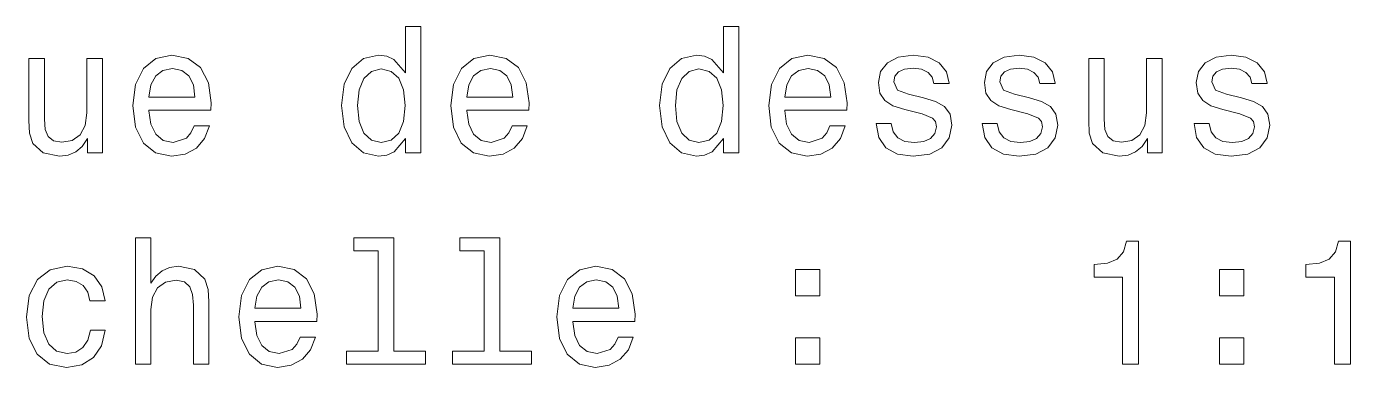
# Model space of a CAD drawing. Extents: x 218 to 1434, y 54 to 743.
# Drawn here: x 597.92 to 635.85, y 53.69 to 63.45 of the extents above; entities that cross this region are included whole.
import ezdxf

# ---------------------------------------------------------------- set-up
doc = ezdxf.new("R2010")
doc.units = 0

msp = doc.modelspace()

# ---------------------------------------------------------------- linework, layer by layer
at = {"color": 7, "lineweight": 13}
for points in [[(608.782, 60.25), (608.782, 59.831), (609.226, 59.831), (609.226, 63.452), (608.787, 63.452), (608.787, 62.126), (608.45, 62.509), (608.243, 62.6), (608.006, 62.635), (607.577, 62.534), (607.244, 62.252), (607.027, 61.798), (606.952, 61.188), (607.027, 60.578), (607.244, 60.119), (607.577, 59.831), (608.006, 59.735), (608.243, 59.771), (608.455, 59.861)], [(617.891, 60.25), (617.891, 59.831), (618.334, 59.831), (618.334, 63.452), (617.896, 63.452), (617.896, 62.126), (617.558, 62.509), (617.351, 62.6), (617.114, 62.635), (616.685, 62.534), (616.352, 62.252), (616.135, 61.798), (616.06, 61.188), (616.135, 60.578), (616.352, 60.119), (616.685, 59.831), (617.114, 59.735), (617.351, 59.771), (617.563, 59.861)], [(601.434, 61.057), (603.21, 61.057), (603.215, 61.263), (603.134, 61.843), (602.912, 62.277), (602.559, 62.539), (602.09, 62.635), (601.631, 62.534), (601.278, 62.252), (601.051, 61.793), (600.97, 61.188), (601.046, 60.567), (601.273, 60.114), (601.621, 59.831), (602.075, 59.735), (602.468, 59.801), (602.791, 59.972), (603.028, 60.245), (603.164, 60.608), (602.726, 60.608), (602.635, 60.406), (602.504, 60.255), (602.13, 60.134), (601.843, 60.189), (601.626, 60.366), (601.485, 60.653), (601.434, 61.042)], [(610.542, 61.057), (612.318, 61.057), (612.323, 61.263), (612.242, 61.843), (612.02, 62.277), (611.667, 62.539), (611.198, 62.635), (610.739, 62.534), (610.386, 62.252), (610.159, 61.793), (610.079, 61.188), (610.154, 60.567), (610.381, 60.114), (610.729, 59.831), (611.183, 59.735), (611.576, 59.801), (611.899, 59.972), (612.136, 60.245), (612.272, 60.608), (611.834, 60.608), (611.743, 60.406), (611.612, 60.255), (611.238, 60.134), (610.951, 60.189), (610.734, 60.366), (610.593, 60.653), (610.542, 61.042)], [(619.651, 61.057), (621.426, 61.057), (621.431, 61.263), (621.35, 61.843), (621.128, 62.277), (620.775, 62.539), (620.306, 62.635), (619.847, 62.534), (619.494, 62.252), (619.267, 61.793), (619.187, 61.188), (619.262, 60.567), (619.489, 60.114), (619.837, 59.831), (620.291, 59.735), (620.684, 59.801), (621.007, 59.972), (621.244, 60.245), (621.38, 60.608), (620.942, 60.608), (620.851, 60.406), (620.72, 60.255), (620.347, 60.134), (620.059, 60.189), (619.842, 60.366), (619.701, 60.653), (619.651, 61.042)], [(623.625, 61.41), (623.196, 61.511), (622.878, 61.627), (622.772, 61.864), (622.803, 62.03), (622.909, 62.151), (623.08, 62.227), (623.327, 62.257), (623.564, 62.227), (623.751, 62.136), (623.872, 62), (623.922, 61.818), (624.356, 61.818), (624.356, 61.828), (624.28, 62.156), (624.073, 62.413), (623.751, 62.575), (623.327, 62.635), (622.898, 62.575), (622.586, 62.408), (622.389, 62.161), (622.329, 61.848), (622.374, 61.546), (622.515, 61.334), (622.747, 61.183), (623.085, 61.077), (623.579, 60.956), (623.882, 60.83), (623.963, 60.729), (623.993, 60.578), (623.947, 60.391), (623.826, 60.25), (623.63, 60.159), (623.367, 60.129), (623.09, 60.159), (622.888, 60.265), (622.752, 60.436), (622.697, 60.673), (622.268, 60.673), (622.339, 60.27), (622.545, 59.977), (622.873, 59.801), (623.327, 59.735), (623.801, 59.801), (624.149, 59.977), (624.361, 60.26), (624.437, 60.628), (624.381, 60.946), (624.225, 61.163), (623.968, 61.304)], [(626.661, 61.41), (626.232, 61.511), (625.914, 61.627), (625.808, 61.864), (625.839, 62.03), (625.945, 62.151), (626.116, 62.227), (626.363, 62.257), (626.6, 62.227), (626.787, 62.136), (626.908, 62), (626.958, 61.818), (627.392, 61.818), (627.392, 61.828), (627.316, 62.156), (627.109, 62.413), (626.787, 62.575), (626.363, 62.635), (625.934, 62.575), (625.622, 62.408), (625.425, 62.161), (625.365, 61.848), (625.41, 61.546), (625.551, 61.334), (625.783, 61.183), (626.121, 61.077), (626.615, 60.956), (626.918, 60.83), (626.999, 60.729), (627.029, 60.578), (626.983, 60.391), (626.862, 60.25), (626.666, 60.159), (626.403, 60.129), (626.126, 60.159), (625.924, 60.265), (625.788, 60.436), (625.733, 60.673), (625.304, 60.673), (625.375, 60.27), (625.581, 59.977), (625.909, 59.801), (626.363, 59.735), (626.837, 59.801), (627.185, 59.977), (627.397, 60.26), (627.473, 60.628), (627.417, 60.946), (627.261, 61.163), (627.004, 61.304)], [(632.733, 61.41), (632.304, 61.511), (631.986, 61.627), (631.88, 61.864), (631.911, 62.03), (632.017, 62.151), (632.188, 62.227), (632.435, 62.257), (632.672, 62.227), (632.859, 62.136), (632.98, 62), (633.03, 61.818), (633.464, 61.818), (633.464, 61.828), (633.388, 62.156), (633.182, 62.413), (632.859, 62.575), (632.435, 62.635), (632.006, 62.575), (631.694, 62.408), (631.497, 62.161), (631.437, 61.848), (631.482, 61.546), (631.623, 61.334), (631.855, 61.183), (632.193, 61.077), (632.687, 60.956), (632.99, 60.83), (633.071, 60.729), (633.101, 60.578), (633.055, 60.391), (632.934, 60.25), (632.738, 60.159), (632.476, 60.129), (632.198, 60.159), (631.996, 60.265), (631.86, 60.436), (631.805, 60.673), (631.376, 60.673), (631.447, 60.27), (631.653, 59.977), (631.981, 59.801), (632.435, 59.735), (632.909, 59.801), (633.257, 59.977), (633.469, 60.26), (633.545, 60.628), (633.489, 60.946), (633.333, 61.163), (633.076, 61.304)], [(600.098, 62.539), (599.654, 62.539), (599.654, 60.976), (599.604, 60.613), (599.458, 60.351), (599.231, 60.189), (598.933, 60.139), (598.696, 60.179), (598.545, 60.3), (598.459, 60.507), (598.439, 60.799), (598.439, 62.539), (597.995, 62.539), (597.995, 60.759), (598.01, 60.401), (598.106, 60.103), (598.398, 59.831), (598.867, 59.735), (599.12, 59.771), (599.336, 59.861), (599.523, 60.018), (599.674, 60.245), (599.674, 59.831), (600.098, 59.831)], [(601.434, 61.43), (601.49, 61.778), (601.626, 62.035), (601.833, 62.191), (602.105, 62.247), (602.372, 62.191), (602.579, 62.035), (602.705, 61.778), (602.751, 61.43)], [(608.081, 62.237), (608.374, 62.166), (608.596, 61.969), (608.727, 61.642), (608.777, 61.188), (608.727, 60.729), (608.596, 60.401), (608.374, 60.199), (608.081, 60.134), (607.804, 60.199), (607.592, 60.401), (607.451, 60.734), (607.406, 61.188), (607.451, 61.637), (607.592, 61.964), (607.804, 62.166)], [(610.542, 61.43), (610.598, 61.778), (610.734, 62.035), (610.941, 62.191), (611.213, 62.247), (611.481, 62.191), (611.687, 62.035), (611.813, 61.778), (611.859, 61.43)], [(617.189, 62.237), (617.482, 62.166), (617.704, 61.969), (617.835, 61.642), (617.885, 61.188), (617.835, 60.729), (617.704, 60.401), (617.482, 60.199), (617.189, 60.134), (616.912, 60.199), (616.7, 60.401), (616.559, 60.734), (616.514, 61.188), (616.559, 61.637), (616.7, 61.964), (616.912, 62.166)], [(619.651, 61.43), (619.706, 61.778), (619.842, 62.035), (620.049, 62.191), (620.321, 62.247), (620.589, 62.191), (620.795, 62.035), (620.921, 61.778), (620.967, 61.43)], [(630.458, 62.539), (630.014, 62.539), (630.014, 60.976), (629.964, 60.613), (629.818, 60.351), (629.591, 60.189), (629.293, 60.139), (629.056, 60.179), (628.905, 60.3), (628.819, 60.507), (628.799, 60.799), (628.799, 62.539), (628.355, 62.539), (628.355, 60.759), (628.37, 60.401), (628.466, 60.103), (628.759, 59.831), (629.228, 59.735), (629.48, 59.771), (629.697, 59.861), (629.883, 60.018), (630.035, 60.245), (630.035, 59.831), (630.458, 59.831)], [(601.046, 53.784), (601.49, 53.784), (601.49, 55.348), (601.535, 55.706), (601.682, 55.968), (601.909, 56.129), (602.211, 56.19), (602.453, 56.139), (602.604, 56.003), (602.68, 55.776), (602.705, 55.474), (602.705, 53.784), (603.149, 53.784), (603.149, 55.565), (603.129, 55.923), (603.038, 56.22), (602.741, 56.493), (602.277, 56.588), (602.024, 56.553), (601.808, 56.457), (601.626, 56.306), (601.49, 56.099), (601.49, 57.405), (601.046, 57.405)], [(608.001, 57.032), (608.001, 54.158), (607.088, 54.158), (607.088, 53.784), (609.352, 53.784), (609.352, 54.158), (608.445, 54.158), (608.445, 57.405), (607.305, 57.405), (607.305, 57.032)], [(611.037, 57.032), (611.037, 54.158), (610.124, 54.158), (610.124, 53.784), (612.388, 53.784), (612.388, 54.158), (611.481, 54.158), (611.481, 57.405), (610.341, 57.405), (610.341, 57.032)], [(629.323, 53.784), (629.782, 53.784), (629.782, 57.31), (629.439, 57.31), (629.349, 57.002), (629.167, 56.795), (628.89, 56.674), (628.506, 56.634), (628.506, 56.276), (629.323, 56.276)], [(635.396, 53.784), (635.854, 53.784), (635.854, 57.31), (635.512, 57.31), (635.421, 57.002), (635.239, 56.795), (634.962, 56.674), (634.579, 56.634), (634.579, 56.276), (635.396, 56.276)], [(599.735, 55.595), (600.174, 55.595), (600.083, 55.998), (599.866, 56.316), (599.528, 56.513), (599.089, 56.588), (598.605, 56.487), (598.237, 56.205), (598.005, 55.746), (597.924, 55.131), (598, 54.521), (598.227, 54.067), (598.585, 53.784), (599.074, 53.688), (599.508, 53.764), (599.846, 53.976), (600.078, 54.309), (600.179, 54.753), (599.755, 54.753), (599.679, 54.47), (599.538, 54.258), (599.336, 54.127), (599.089, 54.087), (598.782, 54.152), (598.56, 54.354), (598.424, 54.682), (598.378, 55.146), (598.424, 55.6), (598.565, 55.928), (598.792, 56.129), (599.089, 56.2), (599.352, 56.155), (599.548, 56.039), (599.679, 55.847)], [(604.47, 55.01), (606.246, 55.01), (606.251, 55.217), (606.17, 55.797), (605.948, 56.23), (605.595, 56.493), (605.126, 56.588), (604.667, 56.487), (604.314, 56.205), (604.087, 55.746), (604.006, 55.141), (604.082, 54.521), (604.309, 54.067), (604.657, 53.784), (605.111, 53.688), (605.504, 53.754), (605.827, 53.926), (606.064, 54.198), (606.2, 54.561), (605.762, 54.561), (605.671, 54.359), (605.54, 54.208), (605.166, 54.087), (604.879, 54.142), (604.662, 54.319), (604.521, 54.606), (604.47, 54.995)], [(613.579, 55.01), (615.354, 55.01), (615.359, 55.217), (615.278, 55.797), (615.056, 56.23), (614.703, 56.493), (614.234, 56.588), (613.775, 56.487), (613.422, 56.205), (613.195, 55.746), (613.115, 55.141), (613.19, 54.521), (613.417, 54.067), (613.765, 53.784), (614.219, 53.688), (614.612, 53.754), (614.935, 53.926), (615.172, 54.198), (615.308, 54.561), (614.87, 54.561), (614.779, 54.359), (614.648, 54.208), (614.274, 54.087), (613.987, 54.142), (613.77, 54.319), (613.629, 54.606), (613.579, 54.995)], [(604.47, 55.383), (604.526, 55.731), (604.662, 55.988), (604.869, 56.145), (605.141, 56.2), (605.409, 56.145), (605.615, 55.988), (605.741, 55.731), (605.787, 55.383)], [(613.579, 55.383), (613.634, 55.731), (613.77, 55.988), (613.977, 56.145), (614.249, 56.2), (614.517, 56.145), (614.723, 55.988), (614.849, 55.731), (614.895, 55.383)], [(619.958, 55.741), (620.654, 55.741), (620.654, 56.493), (619.958, 56.493)], [(632.102, 55.741), (632.798, 55.741), (632.798, 56.493), (632.102, 56.493)], [(619.958, 53.784), (620.654, 53.784), (620.654, 54.536), (619.958, 54.536)], [(632.102, 53.784), (632.798, 53.784), (632.798, 54.536), (632.102, 54.536)]]:
    msp.add_lwpolyline(points, close=True, dxfattribs=at)

doc.saveas('drawing.dxf')
